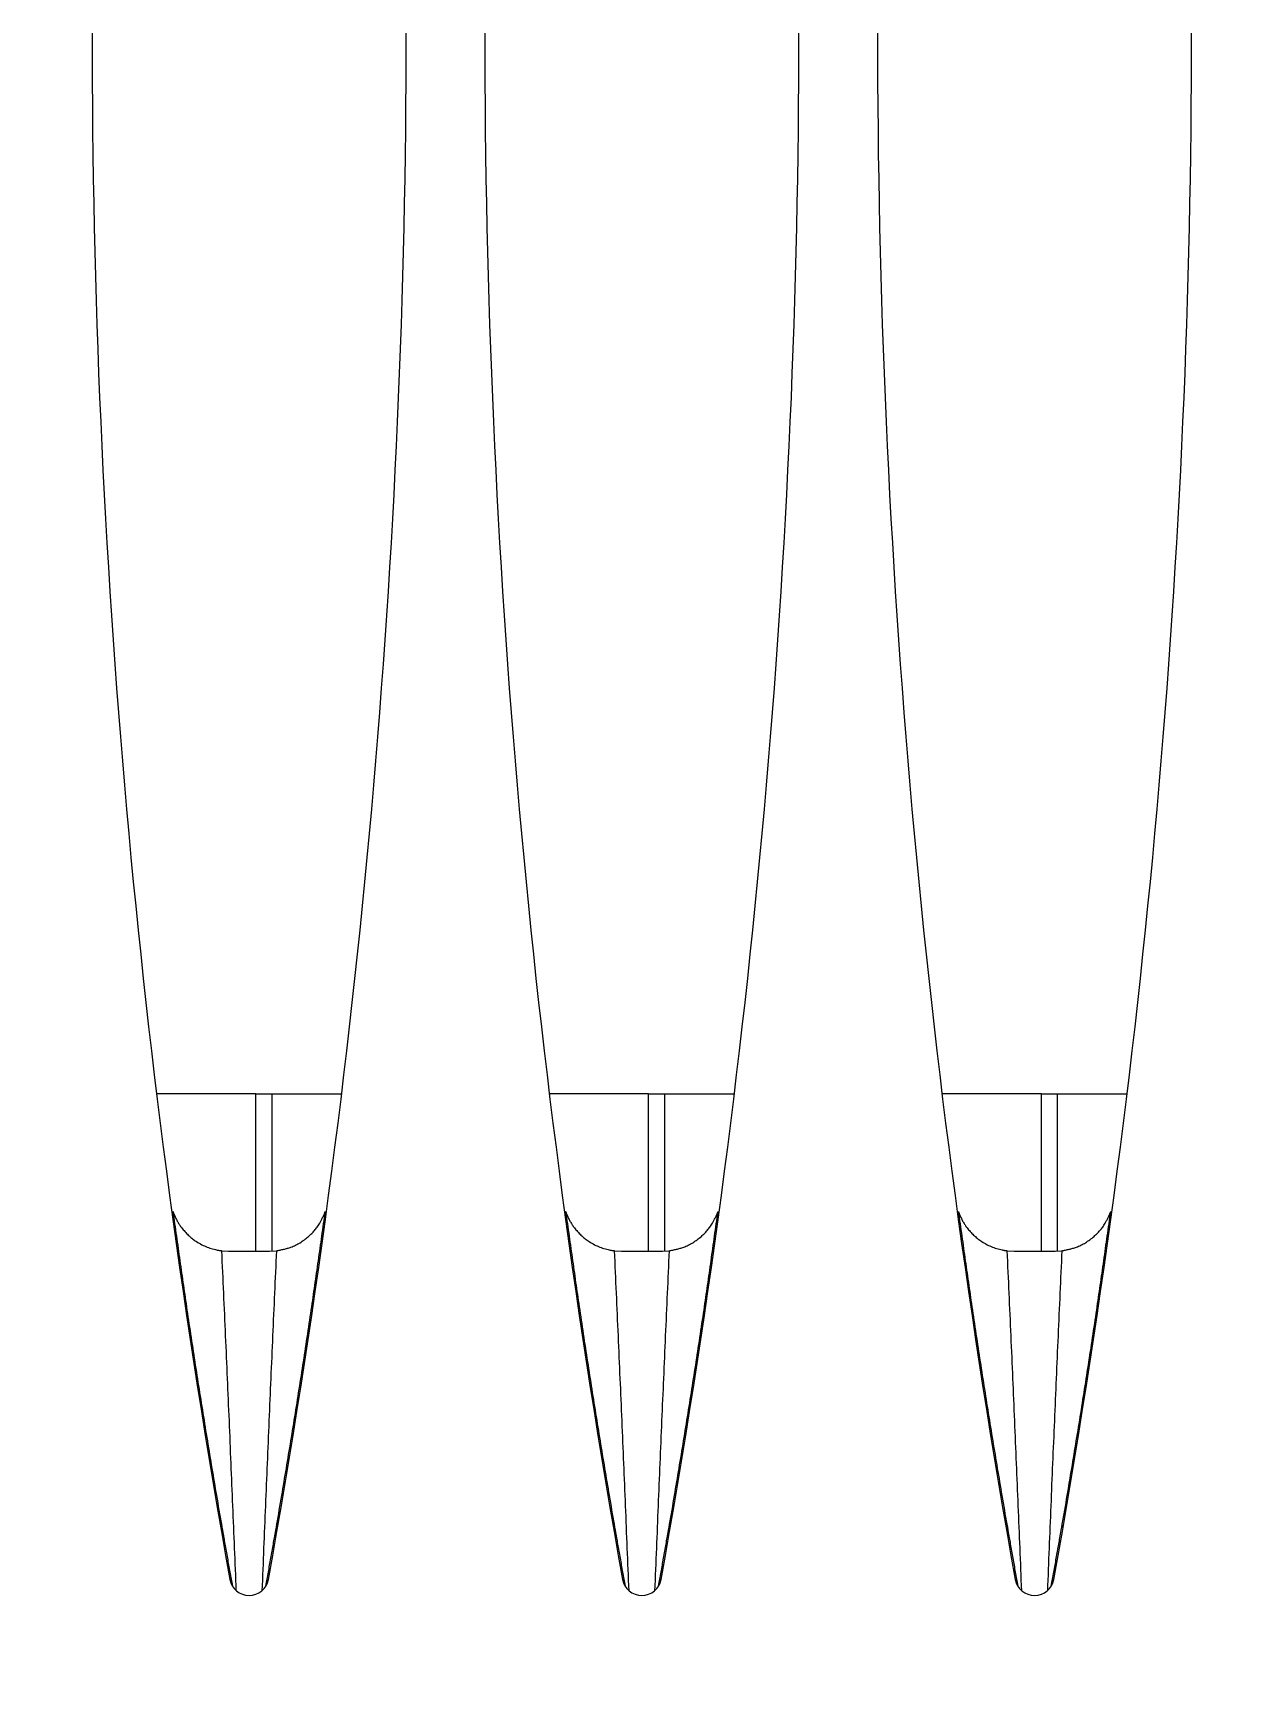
# Model space of a CAD drawing. Header units: metres. Extents: x -101133.8 to -101066.7, y -24899.3 to -24824.7.
# Drawn here: x -101102.44578 to -101102.41528, y -24841.47141 to -24841.42924 of the extents above; entities that cross this region are included whole.
import ezdxf

# ---------------------------------------------------------------- set-up
doc = ezdxf.new("R2010")
doc.units = ezdxf.units.M
doc.header["$LTSCALE"] = 0.2
doc.header["$PDSIZE"] = -5
doc.layers.add('CMT-COTATION DIVERS', color=1, linetype='Continuous')
doc.layers.add('CMT-CVC-MATERIEL', color=30, linetype='Continuous')
doc.styles.get("Standard").update_dxf_attribs({"font": 'arial.ttf'})
doc.dimstyles.get("Standard").update_dxf_attribs({"dimtxt": 0.18, "dimasz": 0.18, "dimexe": 0.18, "dimexo": 0.0625, "dimgap": 0.09, "dimtad": 0, "dimtih": 1, "dimtoh": 1, "dimdec": 4, "dimzin": 0, "dimdsep": 46, "dimtxsty": 'Standard', "dimcen": 0.09, "dimadec": 0, "dimazin": 0, "dimtfac": 1, "dimtdec": 4, "dimtofl": 0, "dimtmove": 0, "dimatfit": 3, "dimfxl": 1, "dimtolj": 1, "dimtzin": 0, "dimarcsym": 0})

# ---------------------------------------------------------------- blocks, each defined once
blk = doc.blocks.new('Cassette 600x600')
at = {"linetype": 'Continuous', "lineweight": 13}
for p, q in [((-20444.73, 212.832), (-20444.73, 215.361)), ((-20449.23, 214.73), (-20449.23, 214.764)), ((-20455.73, 213.702), (-20455.73, 213.736)), ((-20448.72, 213.7), (-20448.73, 213.527)), ((-20448.73, 212.832), (-20444.73, 212.832)), ((-20444.73, 212.832), (-20444.73, 212.421)), ((-20455.73, 212.274), (-20455.73, 212.308)), ((-20448.73, 212.483), (-20448.72, 212.31)), ((-20448.726, 212.421), (-20444.73, 212.421)), ((-20444.73, 212.421), (-20444.73, 210.649)), ((-20449.23, 211.246), (-20449.23, 211.28)), ((-20444.73, 202.832), (-20444.73, 205.361)), ((-20449.23, 204.73), (-20449.23, 204.764)), ((-20455.73, 203.702), (-20455.73, 203.736)), ((-20448.72, 203.7), (-20448.73, 203.527)), ((-20448.73, 202.832), (-20444.73, 202.832)), ((-20444.73, 202.832), (-20444.73, 202.421)), ((-20448.73, 202.483), (-20448.72, 202.31)), ((-20448.726, 202.421), (-20444.73, 202.421)), ((-20444.73, 202.421), (-20444.73, 200.649)), ((-20455.73, 202.274), (-20455.73, 202.308)), ((-20449.23, 201.246), (-20449.23, 201.28)), ((-20444.73, 192.832), (-20444.73, 195.361)), ((-20449.23, 194.73), (-20449.23, 194.764)), ((-20455.73, 193.702), (-20455.73, 193.736)), ((-20448.72, 193.7), (-20448.73, 193.527)), ((-20448.73, 192.832), (-20444.73, 192.832)), ((-20444.73, 192.832), (-20444.73, 192.421)), ((-20455.73, 192.274), (-20455.73, 192.308)), ((-20448.73, 192.483), (-20448.72, 192.31)), ((-20448.726, 192.421), (-20444.73, 192.421)), ((-20444.73, 192.421), (-20444.73, 190.649)), ((-20449.23, 191.246), (-20449.23, 191.28))]:
    blk.add_line(p, q, dxfattribs=at)
for centre, radius, start, end in [((-20417.73, -5.495), 222.5, 90, 100.18749), ((-20456.995, 213.005), 0.5, 100.1875, 259.8125), ((-20417.73, 431.505), 222.5, 259.81251, 270), ((-20417.73, -15.495), 222.5, 90, 100.18749), ((-20456.995, 203.005), 0.5, 100.1875, 259.8125), ((-20417.73, 421.505), 222.5, 259.81251, 270), ((-20417.73, -25.495), 222.5, 90, 100.18749), ((-20456.995, 193.005), 0.5, 100.1875, 259.8125), ((-20417.73, 411.505), 222.5, 259.81251, 270)]:
    blk.add_arc(centre, radius, start, end, dxfattribs=at)
for points, knots in [([(-20447.719, 214.945), (-20447.929, 214.916), (-20448.138, 214.887), (-20448.347, 214.857), (-20448.556, 214.828), (-20448.764, 214.799), (-20448.975, 214.769), (-20449.185, 214.739), (-20449.396, 214.709), (-20449.602, 214.679), (-20449.808, 214.65), (-20450.008, 214.621), (-20450.229, 214.588), (-20450.451, 214.555), (-20450.694, 214.519), (-20450.931, 214.483), (-20451.168, 214.447), (-20451.399, 214.412), (-20451.632, 214.376), (-20451.865, 214.34), (-20452.099, 214.303), (-20452.333, 214.266), (-20452.567, 214.229), (-20452.8, 214.192), (-20453.034, 214.154), (-20453.267, 214.117), (-20453.5, 214.079), (-20453.734, 214.04), (-20453.968, 214.002), (-20454.204, 213.963), (-20454.434, 213.924), (-20454.664, 213.886), (-20454.888, 213.848), (-20455.133, 213.806), (-20455.378, 213.764), (-20455.644, 213.718), (-20455.833, 213.685), (-20455.977, 213.66), (-20456.077, 213.642), (-20456.188, 213.622), (-20456.3, 213.602), (-20456.424, 213.581), (-20456.544, 213.559), (-20456.664, 213.538), (-20456.782, 213.517), (-20456.9, 213.496), (-20457.018, 213.475), (-20457.136, 213.453), (-20457.255, 213.432)], [0, 0, 0, 0, 1, 1, 1, 2, 2, 2, 3, 3, 3, 4, 4, 4, 5, 5, 5, 6, 6, 6, 7, 7, 7, 8, 8, 8, 9, 9, 9, 10, 10, 10, 11, 11, 11, 12, 12, 12, 13, 13, 13, 14, 14, 14, 15, 15, 15, 16, 16, 16, 16]), ([(-20447.719, 214.945), (-20447.727, 214.942), (-20447.735, 214.939), (-20447.743, 214.936), (-20447.751, 214.934), (-20447.759, 214.931), (-20447.767, 214.928), (-20447.775, 214.925), (-20447.783, 214.921), (-20447.79, 214.918), (-20447.798, 214.916), (-20447.805, 214.913), (-20447.814, 214.909), (-20447.836, 214.9), (-20447.871, 214.884), (-20447.901, 214.869), (-20447.932, 214.854), (-20447.958, 214.84), (-20447.984, 214.824), (-20448.011, 214.808), (-20448.039, 214.791), (-20448.063, 214.775), (-20448.088, 214.759), (-20448.109, 214.744), (-20448.137, 214.722), (-20448.166, 214.7), (-20448.202, 214.67), (-20448.233, 214.642), (-20448.265, 214.614), (-20448.293, 214.586), (-20448.32, 214.557), (-20448.348, 214.528), (-20448.375, 214.497), (-20448.398, 214.468), (-20448.422, 214.439), (-20448.442, 214.412), (-20448.467, 214.375), (-20448.493, 214.338), (-20448.523, 214.29), (-20448.548, 214.244), (-20448.574, 214.197), (-20448.595, 214.153), (-20448.614, 214.109), (-20448.633, 214.064), (-20448.649, 214.02), (-20448.664, 213.971), (-20448.678, 213.922), (-20448.691, 213.868), (-20448.698, 213.833), (-20448.701, 213.82), (-20448.703, 213.81), (-20448.705, 213.799), (-20448.706, 213.789), (-20448.708, 213.777), (-20448.71, 213.766), (-20448.712, 213.755), (-20448.713, 213.744), (-20448.715, 213.733), (-20448.717, 213.722), (-20448.718, 213.711), (-20448.72, 213.7)], [0, 0, 0, 0, 1, 1, 1, 2, 2, 2, 3, 3, 3, 4, 4, 4, 5, 5, 5, 6, 6, 6, 7, 7, 7, 8, 8, 8, 9, 9, 9, 10, 10, 10, 11, 11, 11, 12, 12, 12, 13, 13, 13, 14, 14, 14, 15, 15, 15, 16, 16, 16, 17, 17, 17, 18, 18, 18, 19, 19, 19, 20, 20, 20, 20]), ([(-20457.374, 213.331), (-20457.014, 213.346), (-20456.653, 213.36), (-20456.293, 213.375), (-20455.933, 213.39), (-20455.573, 213.404), (-20455.212, 213.419), (-20454.852, 213.434), (-20454.492, 213.449), (-20454.132, 213.464), (-20453.771, 213.479), (-20453.411, 213.494), (-20453.05, 213.509), (-20452.69, 213.524), (-20452.329, 213.54), (-20451.968, 213.556), (-20451.607, 213.571), (-20451.246, 213.587), (-20450.885, 213.603), (-20450.525, 213.619), (-20450.164, 213.635), (-20449.803, 213.651), (-20449.442, 213.668), (-20449.081, 213.684), (-20448.72, 213.7)], [0, 0, 0, 0, 1, 1, 1, 2, 2, 2, 3, 3, 3, 4, 4, 4, 5, 5, 5, 6, 6, 6, 7, 7, 7, 8, 8, 8, 8]), ([(-20448.73, 213.527), (-20448.73, 213.507), (-20448.73, 213.487), (-20448.73, 213.466), (-20448.73, 213.446), (-20448.73, 213.425), (-20448.73, 213.404), (-20448.73, 213.383), (-20448.73, 213.363), (-20448.73, 213.341), (-20448.73, 213.32), (-20448.73, 213.299), (-20448.73, 213.277), (-20448.73, 213.255), (-20448.73, 213.233), (-20448.73, 213.211), (-20448.73, 213.189), (-20448.73, 213.166), (-20448.73, 213.143), (-20448.73, 213.121), (-20448.73, 213.098), (-20448.73, 213.075), (-20448.73, 213.052), (-20448.73, 213.029), (-20448.73, 213.006), (-20448.73, 212.983), (-20448.73, 212.96), (-20448.73, 212.937), (-20448.73, 212.914), (-20448.73, 212.891), (-20448.73, 212.868), (-20448.73, 212.845), (-20448.73, 212.823), (-20448.73, 212.8), (-20448.73, 212.778), (-20448.73, 212.756), (-20448.73, 212.734), (-20448.73, 212.712), (-20448.73, 212.691), (-20448.73, 212.67), (-20448.73, 212.648), (-20448.73, 212.627), (-20448.73, 212.607), (-20448.73, 212.586), (-20448.73, 212.565), (-20448.73, 212.544), (-20448.73, 212.524), (-20448.73, 212.503), (-20448.73, 212.483)], [0, 0, 0, 0, 1, 1, 1, 2, 2, 2, 3, 3, 3, 4, 4, 4, 5, 5, 5, 6, 6, 6, 7, 7, 7, 8, 8, 8, 9, 9, 9, 10, 10, 10, 11, 11, 11, 12, 12, 12, 13, 13, 13, 14, 14, 14, 15, 15, 15, 16, 16, 16, 16]), ([(-20448.72, 212.31), (-20449.081, 212.327), (-20449.442, 212.343), (-20449.803, 212.359), (-20450.164, 212.375), (-20450.525, 212.391), (-20450.885, 212.407), (-20451.246, 212.423), (-20451.607, 212.439), (-20451.968, 212.454), (-20452.329, 212.47), (-20452.69, 212.486), (-20453.05, 212.501), (-20453.411, 212.516), (-20453.771, 212.532), (-20454.132, 212.547), (-20454.492, 212.562), (-20454.852, 212.576), (-20455.212, 212.591), (-20455.573, 212.606), (-20455.933, 212.621), (-20456.293, 212.635), (-20456.653, 212.65), (-20457.014, 212.664), (-20457.374, 212.679)], [0, 0, 0, 0, 1, 1, 1, 2, 2, 2, 3, 3, 3, 4, 4, 4, 5, 5, 5, 6, 6, 6, 7, 7, 7, 8, 8, 8, 8]), ([(-20457.255, 212.578), (-20457.136, 212.557), (-20457.018, 212.536), (-20456.9, 212.515), (-20456.782, 212.493), (-20456.664, 212.473), (-20456.544, 212.451), (-20456.424, 212.43), (-20456.3, 212.408), (-20456.188, 212.388), (-20456.077, 212.368), (-20455.977, 212.351), (-20455.833, 212.325), (-20455.644, 212.292), (-20455.378, 212.246), (-20455.133, 212.204), (-20454.889, 212.163), (-20454.664, 212.125), (-20454.434, 212.086), (-20454.204, 212.048), (-20453.968, 212.008), (-20453.734, 211.97), (-20453.5, 211.931), (-20453.267, 211.894), (-20453.034, 211.856), (-20452.8, 211.818), (-20452.567, 211.781), (-20452.333, 211.744), (-20452.099, 211.707), (-20451.865, 211.67), (-20451.632, 211.634), (-20451.399, 211.598), (-20451.168, 211.563), (-20450.931, 211.527), (-20450.694, 211.491), (-20450.451, 211.455), (-20450.229, 211.422), (-20450.008, 211.39), (-20449.808, 211.361), (-20449.602, 211.331), (-20449.396, 211.301), (-20449.185, 211.271), (-20448.975, 211.241), (-20448.764, 211.212), (-20448.556, 211.182), (-20448.347, 211.153), (-20448.138, 211.124), (-20447.929, 211.094), (-20447.719, 211.065)], [0, 0, 0, 0, 1, 1, 1, 2, 2, 2, 3, 3, 3, 4, 4, 4, 5, 5, 5, 6, 6, 6, 7, 7, 7, 8, 8, 8, 9, 9, 9, 10, 10, 10, 11, 11, 11, 12, 12, 12, 13, 13, 13, 14, 14, 14, 15, 15, 15, 16, 16, 16, 16]), ([(-20448.72, 212.31), (-20448.714, 212.279), (-20448.708, 212.248), (-20448.702, 212.217), (-20448.696, 212.186), (-20448.689, 212.155), (-20448.682, 212.124), (-20448.675, 212.093), (-20448.666, 212.061), (-20448.658, 212.031), (-20448.649, 212.001), (-20448.641, 211.974), (-20448.628, 211.939), (-20448.615, 211.904), (-20448.597, 211.862), (-20448.578, 211.823), (-20448.559, 211.783), (-20448.538, 211.746), (-20448.516, 211.709), (-20448.493, 211.672), (-20448.469, 211.635), (-20448.441, 211.598), (-20448.413, 211.56), (-20448.381, 211.521), (-20448.354, 211.49), (-20448.327, 211.459), (-20448.306, 211.437), (-20448.282, 211.412), (-20448.257, 211.388), (-20448.23, 211.363), (-20448.202, 211.339), (-20448.175, 211.315), (-20448.147, 211.293), (-20448.116, 211.27), (-20448.084, 211.248), (-20448.049, 211.225), (-20448.021, 211.208), (-20447.993, 211.192), (-20447.972, 211.181), (-20447.949, 211.169), (-20447.926, 211.157), (-20447.9, 211.145), (-20447.874, 211.133), (-20447.849, 211.121), (-20447.823, 211.11), (-20447.797, 211.098), (-20447.772, 211.087), (-20447.745, 211.076), (-20447.719, 211.065)], [0, 0, 0, 0, 1, 1, 1, 2, 2, 2, 3, 3, 3, 4, 4, 4, 5, 5, 5, 6, 6, 6, 7, 7, 7, 8, 8, 8, 9, 9, 9, 10, 10, 10, 11, 11, 11, 12, 12, 12, 13, 13, 13, 14, 14, 14, 15, 15, 15, 16, 16, 16, 16]), ([(-20447.719, 204.945), (-20447.929, 204.916), (-20448.138, 204.887), (-20448.347, 204.857), (-20448.556, 204.828), (-20448.764, 204.799), (-20448.975, 204.769), (-20449.185, 204.739), (-20449.396, 204.709), (-20449.602, 204.679), (-20449.808, 204.65), (-20450.008, 204.621), (-20450.229, 204.588), (-20450.451, 204.555), (-20450.694, 204.519), (-20450.931, 204.483), (-20451.168, 204.447), (-20451.399, 204.412), (-20451.632, 204.376), (-20451.865, 204.34), (-20452.099, 204.303), (-20452.333, 204.266), (-20452.567, 204.229), (-20452.8, 204.192), (-20453.034, 204.154), (-20453.267, 204.117), (-20453.5, 204.079), (-20453.734, 204.04), (-20453.968, 204.002), (-20454.204, 203.963), (-20454.434, 203.924), (-20454.664, 203.886), (-20454.888, 203.848), (-20455.133, 203.806), (-20455.378, 203.764), (-20455.644, 203.718), (-20455.833, 203.685), (-20455.977, 203.66), (-20456.077, 203.642), (-20456.188, 203.622), (-20456.3, 203.602), (-20456.424, 203.581), (-20456.544, 203.559), (-20456.664, 203.538), (-20456.782, 203.517), (-20456.9, 203.496), (-20457.018, 203.475), (-20457.136, 203.453), (-20457.255, 203.432)], [0, 0, 0, 0, 1, 1, 1, 2, 2, 2, 3, 3, 3, 4, 4, 4, 5, 5, 5, 6, 6, 6, 7, 7, 7, 8, 8, 8, 9, 9, 9, 10, 10, 10, 11, 11, 11, 12, 12, 12, 13, 13, 13, 14, 14, 14, 15, 15, 15, 16, 16, 16, 16]), ([(-20447.719, 204.945), (-20447.727, 204.942), (-20447.735, 204.939), (-20447.743, 204.936), (-20447.751, 204.934), (-20447.759, 204.931), (-20447.767, 204.928), (-20447.775, 204.925), (-20447.783, 204.921), (-20447.79, 204.918), (-20447.798, 204.916), (-20447.805, 204.913), (-20447.814, 204.909), (-20447.836, 204.9), (-20447.871, 204.884), (-20447.901, 204.869), (-20447.932, 204.854), (-20447.958, 204.84), (-20447.984, 204.824), (-20448.011, 204.808), (-20448.039, 204.791), (-20448.063, 204.775), (-20448.088, 204.759), (-20448.109, 204.744), (-20448.137, 204.722), (-20448.166, 204.7), (-20448.202, 204.67), (-20448.233, 204.642), (-20448.265, 204.614), (-20448.293, 204.586), (-20448.32, 204.557), (-20448.348, 204.528), (-20448.375, 204.497), (-20448.398, 204.468), (-20448.422, 204.439), (-20448.442, 204.412), (-20448.467, 204.375), (-20448.493, 204.338), (-20448.523, 204.29), (-20448.548, 204.244), (-20448.574, 204.197), (-20448.595, 204.153), (-20448.614, 204.109), (-20448.633, 204.064), (-20448.649, 204.02), (-20448.664, 203.971), (-20448.678, 203.922), (-20448.691, 203.868), (-20448.698, 203.833), (-20448.701, 203.82), (-20448.703, 203.81), (-20448.705, 203.799), (-20448.706, 203.789), (-20448.708, 203.777), (-20448.71, 203.766), (-20448.712, 203.755), (-20448.713, 203.744), (-20448.715, 203.733), (-20448.717, 203.722), (-20448.718, 203.711), (-20448.72, 203.7)], [0, 0, 0, 0, 1, 1, 1, 2, 2, 2, 3, 3, 3, 4, 4, 4, 5, 5, 5, 6, 6, 6, 7, 7, 7, 8, 8, 8, 9, 9, 9, 10, 10, 10, 11, 11, 11, 12, 12, 12, 13, 13, 13, 14, 14, 14, 15, 15, 15, 16, 16, 16, 17, 17, 17, 18, 18, 18, 19, 19, 19, 20, 20, 20, 20]), ([(-20457.374, 203.331), (-20457.014, 203.346), (-20456.653, 203.36), (-20456.293, 203.375), (-20455.933, 203.39), (-20455.573, 203.404), (-20455.212, 203.419), (-20454.852, 203.434), (-20454.492, 203.449), (-20454.132, 203.464), (-20453.771, 203.479), (-20453.411, 203.494), (-20453.05, 203.509), (-20452.69, 203.524), (-20452.329, 203.54), (-20451.968, 203.556), (-20451.607, 203.571), (-20451.246, 203.587), (-20450.885, 203.603), (-20450.525, 203.619), (-20450.164, 203.635), (-20449.803, 203.651), (-20449.442, 203.668), (-20449.081, 203.684), (-20448.72, 203.7)], [0, 0, 0, 0, 1, 1, 1, 2, 2, 2, 3, 3, 3, 4, 4, 4, 5, 5, 5, 6, 6, 6, 7, 7, 7, 8, 8, 8, 8]), ([(-20448.73, 203.527), (-20448.73, 203.507), (-20448.73, 203.487), (-20448.73, 203.466), (-20448.73, 203.446), (-20448.73, 203.425), (-20448.73, 203.404), (-20448.73, 203.383), (-20448.73, 203.363), (-20448.73, 203.341), (-20448.73, 203.32), (-20448.73, 203.299), (-20448.73, 203.277), (-20448.73, 203.255), (-20448.73, 203.233), (-20448.73, 203.211), (-20448.73, 203.189), (-20448.73, 203.166), (-20448.73, 203.143), (-20448.73, 203.121), (-20448.73, 203.098), (-20448.73, 203.075), (-20448.73, 203.052), (-20448.73, 203.029), (-20448.73, 203.006), (-20448.73, 202.983), (-20448.73, 202.96), (-20448.73, 202.937), (-20448.73, 202.914), (-20448.73, 202.891), (-20448.73, 202.868), (-20448.73, 202.845), (-20448.73, 202.823), (-20448.73, 202.8), (-20448.73, 202.778), (-20448.73, 202.756), (-20448.73, 202.734), (-20448.73, 202.712), (-20448.73, 202.691), (-20448.73, 202.67), (-20448.73, 202.648), (-20448.73, 202.627), (-20448.73, 202.607), (-20448.73, 202.586), (-20448.73, 202.565), (-20448.73, 202.544), (-20448.73, 202.524), (-20448.73, 202.503), (-20448.73, 202.483)], [0, 0, 0, 0, 1, 1, 1, 2, 2, 2, 3, 3, 3, 4, 4, 4, 5, 5, 5, 6, 6, 6, 7, 7, 7, 8, 8, 8, 9, 9, 9, 10, 10, 10, 11, 11, 11, 12, 12, 12, 13, 13, 13, 14, 14, 14, 15, 15, 15, 16, 16, 16, 16]), ([(-20448.72, 202.31), (-20449.081, 202.327), (-20449.442, 202.343), (-20449.803, 202.359), (-20450.164, 202.375), (-20450.525, 202.391), (-20450.885, 202.407), (-20451.246, 202.423), (-20451.607, 202.439), (-20451.968, 202.454), (-20452.329, 202.47), (-20452.69, 202.486), (-20453.05, 202.501), (-20453.411, 202.516), (-20453.771, 202.532), (-20454.132, 202.547), (-20454.492, 202.562), (-20454.852, 202.577), (-20455.212, 202.591), (-20455.573, 202.606), (-20455.933, 202.621), (-20456.293, 202.635), (-20456.653, 202.65), (-20457.014, 202.664), (-20457.374, 202.679)], [0, 0, 0, 0, 1, 1, 1, 2, 2, 2, 3, 3, 3, 4, 4, 4, 5, 5, 5, 6, 6, 6, 7, 7, 7, 8, 8, 8, 8]), ([(-20457.255, 202.578), (-20457.136, 202.557), (-20457.018, 202.536), (-20456.9, 202.515), (-20456.782, 202.493), (-20456.664, 202.473), (-20456.544, 202.451), (-20456.424, 202.43), (-20456.3, 202.408), (-20456.188, 202.388), (-20456.077, 202.368), (-20455.977, 202.351), (-20455.833, 202.325), (-20455.644, 202.292), (-20455.378, 202.246), (-20455.133, 202.204), (-20454.889, 202.163), (-20454.664, 202.125), (-20454.434, 202.086), (-20454.204, 202.048), (-20453.968, 202.008), (-20453.734, 201.97), (-20453.5, 201.931), (-20453.267, 201.894), (-20453.034, 201.856), (-20452.8, 201.818), (-20452.567, 201.781), (-20452.333, 201.744), (-20452.099, 201.707), (-20451.865, 201.67), (-20451.632, 201.634), (-20451.399, 201.598), (-20451.168, 201.563), (-20450.931, 201.527), (-20450.694, 201.491), (-20450.451, 201.455), (-20450.229, 201.422), (-20450.008, 201.39), (-20449.808, 201.361), (-20449.602, 201.331), (-20449.396, 201.301), (-20449.185, 201.271), (-20448.975, 201.241), (-20448.764, 201.212), (-20448.556, 201.182), (-20448.347, 201.153), (-20448.138, 201.124), (-20447.929, 201.094), (-20447.719, 201.065)], [0, 0, 0, 0, 1, 1, 1, 2, 2, 2, 3, 3, 3, 4, 4, 4, 5, 5, 5, 6, 6, 6, 7, 7, 7, 8, 8, 8, 9, 9, 9, 10, 10, 10, 11, 11, 11, 12, 12, 12, 13, 13, 13, 14, 14, 14, 15, 15, 15, 16, 16, 16, 16]), ([(-20448.72, 202.31), (-20448.714, 202.279), (-20448.708, 202.248), (-20448.702, 202.217), (-20448.696, 202.186), (-20448.689, 202.155), (-20448.682, 202.124), (-20448.675, 202.093), (-20448.666, 202.061), (-20448.658, 202.031), (-20448.649, 202.001), (-20448.641, 201.974), (-20448.628, 201.939), (-20448.615, 201.904), (-20448.597, 201.862), (-20448.578, 201.823), (-20448.559, 201.783), (-20448.538, 201.746), (-20448.516, 201.709), (-20448.493, 201.672), (-20448.469, 201.635), (-20448.441, 201.598), (-20448.413, 201.56), (-20448.381, 201.521), (-20448.354, 201.49), (-20448.327, 201.459), (-20448.306, 201.437), (-20448.282, 201.412), (-20448.257, 201.388), (-20448.23, 201.363), (-20448.202, 201.339), (-20448.175, 201.315), (-20448.147, 201.293), (-20448.116, 201.27), (-20448.084, 201.248), (-20448.049, 201.225), (-20448.021, 201.208), (-20447.993, 201.192), (-20447.972, 201.181), (-20447.949, 201.169), (-20447.926, 201.157), (-20447.9, 201.145), (-20447.874, 201.133), (-20447.849, 201.121), (-20447.823, 201.11), (-20447.797, 201.098), (-20447.772, 201.087), (-20447.745, 201.076), (-20447.719, 201.065)], [0, 0, 0, 0, 1, 1, 1, 2, 2, 2, 3, 3, 3, 4, 4, 4, 5, 5, 5, 6, 6, 6, 7, 7, 7, 8, 8, 8, 9, 9, 9, 10, 10, 10, 11, 11, 11, 12, 12, 12, 13, 13, 13, 14, 14, 14, 15, 15, 15, 16, 16, 16, 16]), ([(-20447.719, 194.945), (-20447.929, 194.916), (-20448.138, 194.887), (-20448.347, 194.857), (-20448.556, 194.828), (-20448.764, 194.799), (-20448.975, 194.769), (-20449.185, 194.739), (-20449.396, 194.709), (-20449.602, 194.679), (-20449.808, 194.65), (-20450.008, 194.621), (-20450.229, 194.588), (-20450.451, 194.555), (-20450.694, 194.519), (-20450.931, 194.483), (-20451.168, 194.447), (-20451.399, 194.412), (-20451.632, 194.376), (-20451.865, 194.34), (-20452.099, 194.303), (-20452.333, 194.266), (-20452.567, 194.229), (-20452.8, 194.192), (-20453.034, 194.154), (-20453.267, 194.117), (-20453.5, 194.079), (-20453.734, 194.04), (-20453.968, 194.002), (-20454.204, 193.963), (-20454.434, 193.924), (-20454.664, 193.886), (-20454.888, 193.848), (-20455.133, 193.806), (-20455.378, 193.764), (-20455.644, 193.718), (-20455.833, 193.685), (-20455.977, 193.66), (-20456.077, 193.642), (-20456.188, 193.622), (-20456.3, 193.602), (-20456.424, 193.581), (-20456.544, 193.559), (-20456.664, 193.538), (-20456.782, 193.517), (-20456.9, 193.496), (-20457.018, 193.475), (-20457.136, 193.453), (-20457.255, 193.432)], [0, 0, 0, 0, 1, 1, 1, 2, 2, 2, 3, 3, 3, 4, 4, 4, 5, 5, 5, 6, 6, 6, 7, 7, 7, 8, 8, 8, 9, 9, 9, 10, 10, 10, 11, 11, 11, 12, 12, 12, 13, 13, 13, 14, 14, 14, 15, 15, 15, 16, 16, 16, 16]), ([(-20447.719, 194.945), (-20447.727, 194.942), (-20447.735, 194.939), (-20447.743, 194.936), (-20447.751, 194.934), (-20447.759, 194.931), (-20447.767, 194.928), (-20447.775, 194.925), (-20447.783, 194.921), (-20447.79, 194.918), (-20447.798, 194.916), (-20447.805, 194.913), (-20447.814, 194.909), (-20447.836, 194.9), (-20447.871, 194.884), (-20447.901, 194.869), (-20447.932, 194.854), (-20447.958, 194.84), (-20447.984, 194.824), (-20448.011, 194.808), (-20448.039, 194.791), (-20448.063, 194.775), (-20448.088, 194.759), (-20448.109, 194.744), (-20448.137, 194.722), (-20448.166, 194.7), (-20448.202, 194.67), (-20448.233, 194.642), (-20448.265, 194.614), (-20448.293, 194.586), (-20448.32, 194.557), (-20448.348, 194.528), (-20448.375, 194.497), (-20448.398, 194.468), (-20448.422, 194.439), (-20448.442, 194.412), (-20448.467, 194.375), (-20448.493, 194.338), (-20448.523, 194.29), (-20448.548, 194.244), (-20448.574, 194.197), (-20448.595, 194.153), (-20448.614, 194.109), (-20448.633, 194.064), (-20448.649, 194.02), (-20448.664, 193.971), (-20448.678, 193.922), (-20448.691, 193.868), (-20448.698, 193.833), (-20448.701, 193.82), (-20448.703, 193.81), (-20448.705, 193.799), (-20448.706, 193.789), (-20448.708, 193.777), (-20448.71, 193.766), (-20448.712, 193.755), (-20448.713, 193.744), (-20448.715, 193.733), (-20448.717, 193.722), (-20448.718, 193.711), (-20448.72, 193.7)], [0, 0, 0, 0, 1, 1, 1, 2, 2, 2, 3, 3, 3, 4, 4, 4, 5, 5, 5, 6, 6, 6, 7, 7, 7, 8, 8, 8, 9, 9, 9, 10, 10, 10, 11, 11, 11, 12, 12, 12, 13, 13, 13, 14, 14, 14, 15, 15, 15, 16, 16, 16, 17, 17, 17, 18, 18, 18, 19, 19, 19, 20, 20, 20, 20]), ([(-20457.374, 193.331), (-20457.014, 193.346), (-20456.653, 193.36), (-20456.293, 193.375), (-20455.933, 193.39), (-20455.573, 193.404), (-20455.212, 193.419), (-20454.852, 193.434), (-20454.492, 193.449), (-20454.132, 193.464), (-20453.771, 193.479), (-20453.411, 193.494), (-20453.05, 193.509), (-20452.69, 193.524), (-20452.329, 193.54), (-20451.968, 193.556), (-20451.607, 193.571), (-20451.246, 193.587), (-20450.885, 193.603), (-20450.525, 193.619), (-20450.164, 193.635), (-20449.803, 193.651), (-20449.442, 193.668), (-20449.081, 193.684), (-20448.72, 193.7)], [0, 0, 0, 0, 1, 1, 1, 2, 2, 2, 3, 3, 3, 4, 4, 4, 5, 5, 5, 6, 6, 6, 7, 7, 7, 8, 8, 8, 8]), ([(-20448.73, 193.527), (-20448.73, 193.507), (-20448.73, 193.487), (-20448.73, 193.466), (-20448.73, 193.446), (-20448.73, 193.425), (-20448.73, 193.404), (-20448.73, 193.383), (-20448.73, 193.363), (-20448.73, 193.341), (-20448.73, 193.32), (-20448.73, 193.299), (-20448.73, 193.277), (-20448.73, 193.255), (-20448.73, 193.233), (-20448.73, 193.211), (-20448.73, 193.189), (-20448.73, 193.166), (-20448.73, 193.143), (-20448.73, 193.121), (-20448.73, 193.098), (-20448.73, 193.075), (-20448.73, 193.052), (-20448.73, 193.029), (-20448.73, 193.006), (-20448.73, 192.983), (-20448.73, 192.96), (-20448.73, 192.937), (-20448.73, 192.914), (-20448.73, 192.891), (-20448.73, 192.868), (-20448.73, 192.845), (-20448.73, 192.823), (-20448.73, 192.8), (-20448.73, 192.778), (-20448.73, 192.756), (-20448.73, 192.734), (-20448.73, 192.712), (-20448.73, 192.691), (-20448.73, 192.67), (-20448.73, 192.648), (-20448.73, 192.627), (-20448.73, 192.607), (-20448.73, 192.586), (-20448.73, 192.565), (-20448.73, 192.544), (-20448.73, 192.524), (-20448.73, 192.503), (-20448.73, 192.483)], [0, 0, 0, 0, 1, 1, 1, 2, 2, 2, 3, 3, 3, 4, 4, 4, 5, 5, 5, 6, 6, 6, 7, 7, 7, 8, 8, 8, 9, 9, 9, 10, 10, 10, 11, 11, 11, 12, 12, 12, 13, 13, 13, 14, 14, 14, 15, 15, 15, 16, 16, 16, 16]), ([(-20448.72, 192.31), (-20449.081, 192.327), (-20449.442, 192.343), (-20449.803, 192.359), (-20450.164, 192.375), (-20450.525, 192.391), (-20450.885, 192.407), (-20451.246, 192.423), (-20451.607, 192.439), (-20451.968, 192.454), (-20452.329, 192.47), (-20452.69, 192.486), (-20453.05, 192.501), (-20453.411, 192.516), (-20453.771, 192.532), (-20454.132, 192.547), (-20454.492, 192.562), (-20454.852, 192.577), (-20455.212, 192.591), (-20455.573, 192.606), (-20455.933, 192.621), (-20456.293, 192.635), (-20456.653, 192.65), (-20457.014, 192.664), (-20457.374, 192.679)], [0, 0, 0, 0, 1, 1, 1, 2, 2, 2, 3, 3, 3, 4, 4, 4, 5, 5, 5, 6, 6, 6, 7, 7, 7, 8, 8, 8, 8]), ([(-20457.255, 192.578), (-20457.136, 192.557), (-20457.018, 192.536), (-20456.9, 192.515), (-20456.782, 192.493), (-20456.664, 192.473), (-20456.544, 192.451), (-20456.424, 192.43), (-20456.3, 192.408), (-20456.188, 192.388), (-20456.077, 192.368), (-20455.977, 192.351), (-20455.833, 192.325), (-20455.644, 192.292), (-20455.378, 192.246), (-20455.133, 192.204), (-20454.889, 192.163), (-20454.664, 192.125), (-20454.434, 192.086), (-20454.204, 192.048), (-20453.968, 192.008), (-20453.734, 191.97), (-20453.5, 191.931), (-20453.267, 191.894), (-20453.034, 191.856), (-20452.8, 191.818), (-20452.567, 191.781), (-20452.333, 191.744), (-20452.099, 191.707), (-20451.865, 191.67), (-20451.632, 191.634), (-20451.399, 191.598), (-20451.168, 191.563), (-20450.931, 191.527), (-20450.694, 191.491), (-20450.451, 191.455), (-20450.229, 191.422), (-20450.008, 191.39), (-20449.808, 191.361), (-20449.602, 191.331), (-20449.396, 191.301), (-20449.185, 191.271), (-20448.975, 191.241), (-20448.764, 191.212), (-20448.556, 191.182), (-20448.347, 191.153), (-20448.138, 191.124), (-20447.929, 191.094), (-20447.719, 191.065)], [0, 0, 0, 0, 1, 1, 1, 2, 2, 2, 3, 3, 3, 4, 4, 4, 5, 5, 5, 6, 6, 6, 7, 7, 7, 8, 8, 8, 9, 9, 9, 10, 10, 10, 11, 11, 11, 12, 12, 12, 13, 13, 13, 14, 14, 14, 15, 15, 15, 16, 16, 16, 16]), ([(-20448.72, 192.31), (-20448.714, 192.279), (-20448.708, 192.248), (-20448.702, 192.217), (-20448.696, 192.186), (-20448.689, 192.155), (-20448.682, 192.124), (-20448.675, 192.093), (-20448.666, 192.061), (-20448.658, 192.031), (-20448.649, 192.001), (-20448.641, 191.974), (-20448.628, 191.939), (-20448.615, 191.904), (-20448.597, 191.862), (-20448.578, 191.823), (-20448.559, 191.783), (-20448.538, 191.746), (-20448.516, 191.709), (-20448.493, 191.672), (-20448.469, 191.635), (-20448.441, 191.598), (-20448.413, 191.56), (-20448.381, 191.521), (-20448.354, 191.49), (-20448.327, 191.459), (-20448.306, 191.437), (-20448.282, 191.412), (-20448.257, 191.388), (-20448.23, 191.363), (-20448.202, 191.339), (-20448.175, 191.315), (-20448.147, 191.293), (-20448.116, 191.27), (-20448.084, 191.248), (-20448.049, 191.225), (-20448.021, 191.208), (-20447.993, 191.192), (-20447.972, 191.181), (-20447.949, 191.169), (-20447.926, 191.157), (-20447.9, 191.145), (-20447.874, 191.133), (-20447.849, 191.121), (-20447.823, 191.11), (-20447.797, 191.098), (-20447.772, 191.087), (-20447.745, 191.076), (-20447.719, 191.065)], [0, 0, 0, 0, 1, 1, 1, 2, 2, 2, 3, 3, 3, 4, 4, 4, 5, 5, 5, 6, 6, 6, 7, 7, 7, 8, 8, 8, 9, 9, 9, 10, 10, 10, 11, 11, 11, 12, 12, 12, 13, 13, 13, 14, 14, 14, 15, 15, 15, 16, 16, 16, 16])]:
    blk.add_open_spline(points, degree=3, knots=knots, dxfattribs=at)
blk = doc.blocks.new('COT-45')
at = {"color": 0}
for p, q in [((0, -1), (0, 1)), ((-1, 0), (1, 0))]:
    blk.add_line(p, q, dxfattribs=at)
at = {"color": 0, "const_width": 0.4}
blk.add_lwpolyline([(-0.4419, -0.4419), (0.4419, 0.4419)], dxfattribs=at)
blk = doc.blocks.new('*D100')
at = {"layer": 'CMT-COTATION DIVERS', "color": 0, "lineweight": -2}
for p, q in [((-101102.471599, -24841.750159), (-101102.471599, -24840.959543)), ((-101100.543309, -24841.750159), (-101100.543309, -24840.959543)), ((-101102.446599, -24841.009543), (-101100.568309, -24841.009543))]:
    blk.add_line(p, q, dxfattribs=at)
at = {"layer": 'Defpoints', "color": 0, "lineweight": 15}
for p in [(-101100.543309, -24841.009543), (-101102.471599, -24841.780159), (-101100.543309, -24841.780159)]:
    blk.add_point(p, dxfattribs=at)
at = {"layer": 'CMT-COTATION DIVERS', "color": 0, "lineweight": -2, "xscale": 0.025, "yscale": 0.025, "zscale": 0.025, "rotation": 180}
blk.add_blockref('COT-45', (-101102.471599, -24841.009543), dxfattribs=at)
at = {"layer": 'CMT-COTATION DIVERS', "color": 0, "lineweight": -2, "xscale": 0.025, "yscale": 0.025, "zscale": 0.025}
blk.add_blockref('COT-45', (-101100.543309, -24841.009543), dxfattribs=at)
at = {"layer": 'CMT-COTATION DIVERS', "color": 0, "lineweight": 15, "insert": (-101101.507454, -24840.933725), "char_height": 0.075, "attachment_point": 5}
blk.add_mtext('\\A1;193', dxfattribs=at)

msp = doc.modelspace()

# ---------------------------------------------------------------- block references
at = {"layer": 'CMT-CVC-MATERIEL', "xscale": 0.001, "yscale": 0.001, "zscale": 0.001, "rotation": 90}
msp.add_blockref('Cassette 600x600', (-101102.227275, -24821.011513), dxfattribs=at)

# ---------------------------------------------------------------- dimensions: what is measured, and where the dimension line sits
at = {"layer": 'CMT-COTATION DIVERS', "lineweight": 15}
dim = msp.add_linear_dim(base=(-101100.543309, -24841.009543), p1=(-101102.471599, -24841.780159), p2=(-101100.543309, -24841.780159), dimstyle='Standard', override={"dimscale": 0.05, "dimtxt": 1.5, "dimasz": 0.5, "dimexe": 1, "dimexo": 0.6, "dimgap": 0.75, "dimtad": 1, "dimtih": 0, "dimtoh": 0, "dimdec": 0, "dimlfac": 100, "dimblk": 'COT-45', "dimcen": 0, "dimadec": 2, "dimazin": 2, "dimtdec": 2, "dimtix": 1, "dimtmove": 1, "dimfrac": 1}, dxfattribs=at)
dim.commit()
dim.dimension.update_dxf_attribs({"geometry": '*D100', "text_midpoint": (-101101.507454, -24840.933725)})

doc.saveas('drawing.dxf')
